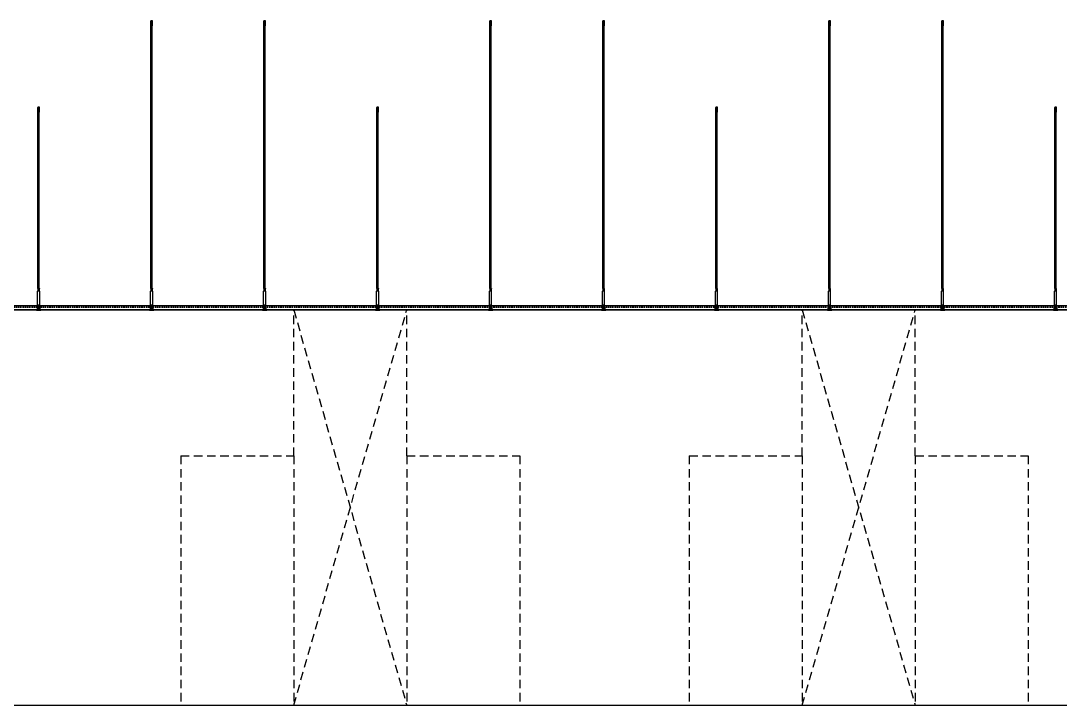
# Model space of a CAD drawing. Header units: millimetres. Extents: x 17311 to 801382, y -242618 to -104888.
# Drawn here: x 345962 to 357001, y -183729 to -176457 of the extents above; entities that cross this region are included whole.
import ezdxf

# ---------------------------------------------------------------- set-up
doc = ezdxf.new("R2010")
doc.units = ezdxf.units.MM
doc.header["$LTSCALE"] = 250
for name, pattern in [('A2', [8, 2, -2, 2, -2]), ('CENTER', [50.8, 31.75, -6.35, 6.35, -6.35]), ('CENTER2', [28.575, 19.05, -3.175, 3.175, -3.175]), ('H1', [1.5, 1, -0.5]), ('HID', [2.8, 1.8, -1]), ('HIDDEN', [9.525, 6.35, -3.175])]:
    doc.linetypes.add(name, pattern=pattern)
for name, color, linetype in [('A-ELE-252', 252, 'Continuous'), ('A-ETC-SERVER', 5, 'H1'), ('A-FIN', 6, 'Continuous'), ('C-1', 252, 'Continuous'), ('C-HANGER', 8, 'Continuous'), ('C-HANGER-C', 8, 'Continuous'), ('C-sec', 252, 'Continuous'), ('C-STL4', 252, 'Continuous'), ('C-STL6', 8, 'Continuous'), ('C-T-BAR MAIN-', 252, 'Continuous'), ('C-삼성엔지니어링_CEILING', 252, 'Continuous'), ('C-압출', 252, 'Continuous')]:
    doc.layers.add(name, color=color, linetype=linetype)
doc.layers.add('C-중심선', color=252, linetype='CENTER2', lineweight=20)

# ---------------------------------------------------------------- blocks, each defined once
blk = doc.blocks.new('A$C612ec77b')
at = {"layer": 'A-ELE-252', "linetype": 'HID', "ltscale": 0.2}
for p, q in [((-2400, 2650), (-2400, 4200)), ((-2400, 4200), (-1200, 0)), ((-2400, 0), (-1200, 4200)), ((-1200, 2650), (-1200, 4200)), ((-3600, 2650), (-3600, 0)), ((-3600, 2650), (-2400, 2650)), ((-2400, 2650), (-2400, 0)), ((-1200, 2650), (-1200, 0)), ((-1200, 2650), (0, 2650)), ((0, 2650), (0, 0))]:
    blk.add_line(p, q, dxfattribs=at)
blk = doc.blocks.new('usgh')
at = {"layer": 'C-STL4'}
blk.add_lwpolyline([(1763311, 329517), (1763311, 329599), (1763381, 329599), (1763381, 329517)], close=True, dxfattribs=at)
at = {"layer": 'C-압출', "color": 252, "linetype": 'Continuous', "lineweight": 40, "extrusion": (0, 0, -1)}
for p, q in [((1763325, 329522), (1763320, 329517)), ((1763325, 329599), (1763322, 329596)), ((1763322, 329596), (1763325, 329592)), ((1763325, 329592), (1763322, 329588)), ((1763322, 329588), (1763325, 329584)), ((1763325, 329584), (1763322, 329580)), ((1763322, 329580), (1763325, 329576)), ((1763325, 329576), (1763322, 329572)), ((1763322, 329572), (1763325, 329568)), ((1763325, 329568), (1763322, 329565)), ((1763322, 329565), (1763325, 329561)), ((1763325, 329561), (1763322, 329557)), ((1763322, 329557), (1763325, 329553)), ((1763325, 329553), (1763322, 329549)), ((1763322, 329549), (1763325, 329545)), ((1763325, 329545), (1763322, 329541)), ((1763322, 329541), (1763325, 329538)), ((1763325, 329538), (1763322, 329534)), ((1763322, 329534), (1763325, 329530)), ((1763325, 329530), (1763322, 329526)), ((1763322, 329526), (1763325, 329522)), ((1763363, 329517), (1763368, 329522)), ((1763364, 329596), (1763368, 329599)), ((1763368, 329592), (1763364, 329596)), ((1763364, 329588), (1763368, 329592)), ((1763368, 329584), (1763364, 329588)), ((1763364, 329580), (1763368, 329584)), ((1763368, 329576), (1763364, 329580)), ((1763364, 329572), (1763368, 329576)), ((1763368, 329568), (1763364, 329572)), ((1763364, 329565), (1763368, 329568)), ((1763368, 329561), (1763364, 329565)), ((1763364, 329557), (1763368, 329561)), ((1763368, 329553), (1763364, 329557)), ((1763364, 329549), (1763368, 329553)), ((1763368, 329545), (1763364, 329549)), ((1763364, 329541), (1763368, 329545)), ((1763368, 329538), (1763364, 329541)), ((1763364, 329534), (1763368, 329538)), ((1763368, 329530), (1763364, 329534)), ((1763364, 329526), (1763368, 329530)), ((1763368, 329522), (1763364, 329526))]:
    blk.add_line(p, q, dxfattribs=at)
at = {"layer": 'C-중심선'}
blk.add_line((1763346, 329623), (1763346, 329480), dxfattribs=at)
blk = doc.blocks.new('r6okghj')
at = {"layer": 'C-삼성엔지니어링_CEILING'}
for p, q in [((1770244, 316436), (1770234, 316431)), ((1770244, 316390), (1770234, 316396)), ((1770344, 316436), (1770244, 316436)), ((1770253, 316436), (1770264, 316431)), ((1770253, 316390), (1770264, 316396)), ((1770274, 316436), (1770264, 316431)), ((1770264, 316396), (1770264, 316431)), ((1770274, 316390), (1770264, 316396)), ((1770314, 316436), (1770324, 316431)), ((1770314, 316390), (1770324, 316396)), ((1770334, 316436), (1770324, 316431)), ((1770324, 316396), (1770324, 316431)), ((1770334, 316390), (1770324, 316396)), ((1770344, 316436), (1770354, 316431)), ((1770344, 316390), (1770354, 316396))]:
    blk.add_line(p, q, dxfattribs=at)
for points in [[(1770234, 316431), (1770234, 316396)], [(1770244, 316390), (1770344, 316390)], [(1770354, 316396), (1770354, 316431)]]:
    blk.add_lwpolyline(points, dxfattribs=at)
blk = doc.blocks.new('격자틀-1')
at = {"layer": 'C-HANGER'}
for p, q in [((-16, 230), (6, 230)), ((-16, 230), (-16, 229)), ((-16, 229), (6, 229)), ((6, 230), (6, 229))]:
    blk.add_line(p, q, dxfattribs=at)
at = {"layer": 'C-HANGER-C'}
for p, q in [((-16, 52), (-16, 202)), ((6, 202), (-16, 202)), ((6, 52), (6, 202)), ((6, 52), (-16, 52))]:
    blk.add_line(p, q, dxfattribs=at)
at = {"layer": 'C-STL6', "linetype": 'CENTER2', "ltscale": 20}
blk.add_line((-5, 53), (-5, -5), dxfattribs=at)
at = {"layer": 'C-T-BAR MAIN-'}
blk.add_lwpolyline([(-14, 41), (-14, 52), (4, 52), (4, 41), (2, 41), (2, 50), (-12, 50), (-12, 41), (-14, 41)], dxfattribs=at)
at = {"layer": 'C-삼성엔지니어링_CEILING'}
for p, q in [((-11, 220), (-10, 222)), ((-11, 220), (-2, 222)), ((-10, 222), (-10, 222)), ((-10, 222), (-8, 222)), ((-10, 222), (-8, 222)), ((-10, 219), (0, 221)), ((-10, 219), (0, 221)), ((0, 221), (0, 222)), ((0, 221), (1, 220)), ((-12, 211), (-14, 210)), ((-12, 204), (-14, 205)), ((-14, 202), (-14, 204)), ((2, 211), (-12, 211)), ((2, 204), (-12, 204)), ((-11, 220), (-10, 219)), ((-11, 218), (1, 220)), ((-11, 218), (-10, 219)), ((-11, 218), (-10, 217)), ((-11, 216), (1, 218)), ((-11, 216), (-10, 217)), ((-11, 216), (-10, 215)), ((-11, 214), (1, 216)), ((-11, 214), (-10, 215)), ((-11, 214), (-10, 213)), ((-11, 211), (-10, 210)), ((-11, 204), (-10, 205)), ((-10, 217), (0, 219)), ((-10, 217), (0, 219)), ((-10, 215), (0, 217)), ((-10, 215), (0, 217)), ((-10, 213), (0, 215)), ((-10, 213), (0, 215)), ((-10, 213), (-10, 211)), ((-8, 211), (-10, 210)), ((-10, 205), (-10, 210)), ((-8, 204), (-10, 205)), ((-2, 211), (-1, 210)), ((-2, 204), (-1, 205)), ((1, 211), (-1, 210)), ((-1, 205), (-1, 210)), ((1, 204), (-1, 205)), ((0, 219), (1, 220)), ((0, 219), (1, 218)), ((0, 217), (1, 218)), ((0, 217), (1, 216)), ((0, 215), (1, 216)), ((0, 215), (0, 211)), ((0, 215), (0, 211)), ((2, 211), (4, 210)), ((2, 204), (4, 205)), ((4, 202), (4, 204))]:
    blk.add_line(p, q, dxfattribs=at)
for points in [[(-14, 210), (-14, 205)], [(4, 204), (-14, 204)], [(-12, 204), (2, 204)], [(4, 205), (4, 210)]]:
    blk.add_lwpolyline(points, dxfattribs=at)
at = {"layer": 'C-압출', "linetype": 'Continuous', "lineweight": 40, "extrusion": (0, 0, -1)}
for p, q in [((-25, 0), (-25, 2)), ((-25, 2), (-13, 2)), ((-10, 0), (-25, 0)), ((-12, 3), (-12, 28)), ((-10, 50), (-8, 50)), ((-1, 20), (-10, 20)), ((-10, 20), (-10, 19)), ((-10, 19), (-9, 18)), ((-9, 18), (-10, 18)), ((-10, 18), (-9, 17)), ((-9, 17), (-10, 16)), ((-10, 16), (-9, 16)), ((-9, 16), (-10, 15)), ((-10, 15), (-9, 14)), ((-9, 14), (-10, 14)), ((-10, 14), (-9, 13)), ((-9, 13), (-10, 13)), ((-10, 13), (-9, 12)), ((-9, 12), (-10, 11)), ((-10, 11), (-9, 11)), ((-9, 11), (-10, 10)), ((-10, 10), (-9, 10)), ((-9, 10), (-10, 9)), ((-10, 9), (-9, 8)), ((-9, 8), (-10, 8)), ((-10, 8), (-9, 7)), ((-9, 7), (-10, 6)), ((-10, 6), (-9, 6)), ((-9, 6), (-10, 5)), ((-10, 5), (-9, 4)), ((-9, 4), (-10, 4)), ((-10, 4), (-9, 3)), ((-9, 3), (-10, 3)), ((-10, 3), (-9, 2)), ((-9, 2), (-10, 1)), ((-10, 1), (-10, 0)), ((-10, 1), (-10, 1)), ((-8, 50), (-8, 50)), ((-2, 49), (-2, 50)), ((-2, 50), (0, 50)), ((0, 17), (-1, 18)), ((-1, 18), (0, 18)), ((-1, 16), (0, 17)), ((-1, 15), (0, 16)), ((0, 16), (-1, 16)), ((0, 14), (-1, 15)), ((0, 13), (-1, 14)), ((-1, 14), (0, 14)), ((0, 12), (-1, 13)), ((-1, 13), (0, 13)), ((-1, 11), (0, 12)), ((-1, 10), (0, 11)), ((0, 11), (-1, 11)), ((-1, 9), (0, 10)), ((0, 10), (-1, 10)), ((0, 8), (-1, 9)), ((0, 7), (-1, 8)), ((-1, 8), (0, 8)), ((-1, 6), (0, 7)), ((-1, 5), (0, 6)), ((0, 6), (-1, 6)), ((0, 4), (-1, 5)), ((0, 3), (-1, 4)), ((-1, 4), (0, 4)), ((0, 2), (-1, 3)), ((-1, 3), (0, 3)), ((-1, 1), (0, 2)), ((0, 1), (-1, 1)), ((0, 18), (0, 20)), ((0, 0), (0, 1)), ((15, 0), (0, 0)), ((2, 28), (2, 3)), ((2, 2), (15, 2)), ((15, 2), (15, 0))]:
    blk.add_line(p, q, dxfattribs=at)
at = {"layer": 'C-압출', "linetype": 'Continuous', "lineweight": 40}
for p, q in [((-12, 28), (-12, 50)), ((-12, 50), (-8, 50)), ((-9, 45), (-8, 45)), ((-9, 31), (-9, 45)), ((-9, 31), (-1, 31)), ((-8, 50), (-8, 45)), ((-2, 50), (2, 50)), ((-2, 50), (-2, 45)), ((-2, 45), (-1, 45)), ((-1, 31), (-1, 45)), ((2, 28), (2, 50))]:
    blk.add_line(p, q, dxfattribs=at)
at = {"layer": 'C-압출', "linetype": 'Continuous', "lineweight": 40, "extrusion": (0, 0, -1)}
for centre, start, end in [((25, 0), 270, 0), ((13, 3), 180, 270), ((10, 20), 0, 90), ((10, 0), 180, 270), ((8, 50), 90, 180), ((2, 50), 0, 90), ((1, 20), 90, 180), ((0, 0), 270, 0), ((-3, 3), 270, 0), ((-15, 2), 90, 180), ((-15, 0), 180, 270)]:
    blk.add_arc(centre, 0.3, start, end, dxfattribs=at)
at = {"layer": 'C-압출', "linetype": 'Continuous', "lineweight": 40}
for centre, start, end in [((-12, 50), 90, 180), ((-9, 45), 90, 180), ((-9, 31), 180, 270), ((-8, 50), 0, 90), ((-8, 45), 270, 0), ((-2, 45), 180, 270), ((-1, 45), 0, 90), ((-1, 31), 270, 0), ((2, 50), 0, 90)]:
    blk.add_arc(centre, 0.3, start, end, dxfattribs=at)
at = {"layer": 'C-압출'}
blk.add_arc((-2, 50), 0.3, 90, 180, dxfattribs=at)
at = {"layer": 'C-중심선', "linetype": 'CENTER', "lineweight": 5}
blk.add_line((-14, 26), (4, 26), dxfattribs=at)
at = {"layer": 'C-HANGER-C'}
for name, p, xscale, yscale, zscale in [('r6okghj', (-263370, -46847), 0.1487691112046762, 0.1487691112046762, 0.1487691112046762), ('usgh', (-176674, -32977), 0.1001893939418906, 0.1001893939418906, 0.1001893939418906)]:
    blk.add_blockref(name, p, dxfattribs=dict(at, xscale=xscale, yscale=yscale, zscale=zscale))

msp = doc.modelspace()

# ---------------------------------------------------------------- linework, layer by layer
at = {"layer": 'A-FIN'}
msp.add_line((297260.7, -183729.5), (358460.7, -183729.5), dxfattribs=at)
at = {"layer": 'C-1', "linetype": 'A2'}
for p, q in [((347343.1, -176462.3), (347342, -176459.5)), ((347346.9, -176466.7), (347342.6, -176456.9)), ((347348.2, -176457.2), (347342.6, -176458.4)), ((347343.1, -176462.3), (347344, -176462)), ((347343.8, -176464), (347344.7, -176463.7)), ((347344.9, -176466.7), (347343.8, -176464)), ((347344.7, -176463.7), (347344, -176462)), ((347344.9, -176509.5), (347344.9, -176466.7)), ((347346.9, -176509.5), (347346.9, -176466.7)), ((347351.8, -176465.9), (347349.2, -176457.7)), ((347351.8, -176465.9), (347354.4, -176457.7)), ((347360.9, -176458.4), (347355.3, -176457.2)), ((347356.6, -176466.7), (347360.9, -176456.9)), ((347356.6, -176466.7), (347356.6, -176509.5)), ((347358.6, -176466.7), (347359.7, -176464)), ((347358.6, -176466.7), (347358.6, -176509.5)), ((347358.8, -176463.7), (347359.5, -176462)), ((347359.7, -176464), (347358.8, -176463.7)), ((347360.4, -176462.3), (347359.5, -176462)), ((347360.4, -176462.3), (347361.5, -176459.5)), ((348543.1, -176462.3), (348542, -176459.5)), ((348546.9, -176466.7), (348542.6, -176456.9)), ((348548.2, -176457.2), (348542.6, -176458.4)), ((348543.1, -176462.3), (348544, -176462)), ((348543.8, -176464), (348544.7, -176463.7)), ((348544.9, -176466.7), (348543.8, -176464)), ((348544.7, -176463.7), (348544, -176462)), ((348544.9, -176509.5), (348544.9, -176466.7)), ((348546.9, -176509.5), (348546.9, -176466.7)), ((348551.8, -176465.9), (348549.2, -176457.7)), ((348551.8, -176465.9), (348554.4, -176457.7)), ((348560.9, -176458.4), (348555.3, -176457.2)), ((348556.6, -176466.7), (348560.9, -176456.9)), ((348556.6, -176466.7), (348556.6, -176509.5)), ((348558.6, -176466.7), (348559.7, -176464)), ((348558.6, -176466.7), (348558.6, -176509.5)), ((348558.8, -176463.7), (348559.5, -176462)), ((348559.7, -176464), (348558.8, -176463.7)), ((348560.4, -176462.3), (348559.5, -176462)), ((348560.4, -176462.3), (348561.5, -176459.5)), ((350943.1, -176462.3), (350942, -176459.5)), ((350943.1, -176462.3), (350942, -176459.5)), ((350946.9, -176466.7), (350942.6, -176456.9)), ((350946.9, -176466.7), (350942.6, -176456.9)), ((350948.2, -176457.2), (350942.6, -176458.4)), ((350948.2, -176457.2), (350942.6, -176458.4)), ((350943.1, -176462.3), (350944, -176462)), ((350943.1, -176462.3), (350944, -176462)), ((350943.8, -176464), (350944.7, -176463.7)), ((350943.8, -176464), (350944.7, -176463.7)), ((350944.9, -176466.7), (350943.8, -176464)), ((350944.9, -176466.7), (350943.8, -176464)), ((350944.7, -176463.7), (350944, -176462)), ((350944.7, -176463.7), (350944, -176462)), ((350944.9, -176509.5), (350944.9, -176466.7)), ((350944.9, -176509.5), (350944.9, -176466.7)), ((350946.9, -176509.5), (350946.9, -176466.7)), ((350946.9, -176509.5), (350946.9, -176466.7)), ((350951.8, -176465.9), (350949.2, -176457.7)), ((350951.8, -176465.9), (350949.2, -176457.7)), ((350951.8, -176465.9), (350954.4, -176457.7)), ((350951.8, -176465.9), (350954.4, -176457.7)), ((350960.9, -176458.4), (350955.3, -176457.2)), ((350960.9, -176458.4), (350955.3, -176457.2)), ((350956.6, -176466.7), (350960.9, -176456.9)), ((350956.6, -176466.7), (350960.9, -176456.9)), ((350956.6, -176466.7), (350956.6, -176509.5)), ((350956.6, -176466.7), (350956.6, -176509.5)), ((350958.6, -176466.7), (350959.7, -176464)), ((350958.6, -176466.7), (350959.7, -176464)), ((350958.6, -176466.7), (350958.6, -176509.5)), ((350958.6, -176466.7), (350958.6, -176509.5)), ((350958.8, -176463.7), (350959.5, -176462)), ((350958.8, -176463.7), (350959.5, -176462)), ((350959.7, -176464), (350958.8, -176463.7)), ((350959.7, -176464), (350958.8, -176463.7)), ((350960.4, -176462.3), (350959.5, -176462)), ((350960.4, -176462.3), (350959.5, -176462)), ((350960.4, -176462.3), (350961.5, -176459.5)), ((350960.4, -176462.3), (350961.5, -176459.5)), ((352143.1, -176462.3), (352142, -176459.5)), ((352146.9, -176466.7), (352142.6, -176456.9)), ((352148.2, -176457.2), (352142.6, -176458.4)), ((352143.1, -176462.3), (352144, -176462)), ((352143.8, -176464), (352144.7, -176463.7)), ((352144.9, -176466.7), (352143.8, -176464)), ((352144.7, -176463.7), (352144, -176462)), ((352144.9, -176509.5), (352144.9, -176466.7)), ((352146.9, -176509.5), (352146.9, -176466.7)), ((352151.8, -176465.9), (352149.2, -176457.7)), ((352151.8, -176465.9), (352154.4, -176457.7)), ((352160.9, -176458.4), (352155.3, -176457.2)), ((352156.6, -176466.7), (352160.9, -176456.9)), ((352156.6, -176466.7), (352156.6, -176509.5)), ((352158.6, -176466.7), (352159.7, -176464)), ((352158.6, -176466.7), (352158.6, -176509.5)), ((352158.8, -176463.7), (352159.5, -176462)), ((352159.7, -176464), (352158.8, -176463.7)), ((352160.4, -176462.3), (352159.5, -176462)), ((352160.4, -176462.3), (352161.5, -176459.5)), ((354543.1, -176462.3), (354542, -176459.5)), ((354546.9, -176466.7), (354542.6, -176456.9)), ((354548.2, -176457.2), (354542.6, -176458.4)), ((354543.1, -176462.3), (354544, -176462)), ((354543.8, -176464), (354544.7, -176463.7)), ((354544.9, -176466.7), (354543.8, -176464)), ((354544.7, -176463.7), (354544, -176462)), ((354544.9, -176509.5), (354544.9, -176466.7)), ((354546.9, -176509.5), (354546.9, -176466.7)), ((354551.8, -176465.9), (354549.2, -176457.7)), ((354551.8, -176465.9), (354554.4, -176457.7)), ((354560.9, -176458.4), (354555.3, -176457.2)), ((354556.6, -176466.7), (354560.9, -176456.9)), ((354556.6, -176466.7), (354556.6, -176509.5)), ((354558.6, -176466.7), (354559.7, -176464)), ((354558.6, -176466.7), (354558.6, -176509.5)), ((354558.8, -176463.7), (354559.5, -176462)), ((354559.7, -176464), (354558.8, -176463.7)), ((354560.4, -176462.3), (354559.5, -176462)), ((354560.4, -176462.3), (354561.5, -176459.5)), ((355743.1, -176462.3), (355742, -176459.5)), ((355746.9, -176466.7), (355742.6, -176456.9)), ((355748.2, -176457.2), (355742.6, -176458.4)), ((355743.1, -176462.3), (355744, -176462)), ((355743.8, -176464), (355744.7, -176463.7)), ((355744.9, -176466.7), (355743.8, -176464)), ((355744.7, -176463.7), (355744, -176462)), ((355744.9, -176509.5), (355744.9, -176466.7)), ((355746.9, -176509.5), (355746.9, -176466.7)), ((355751.8, -176465.9), (355749.2, -176457.7)), ((355751.8, -176465.9), (355754.4, -176457.7)), ((355760.9, -176458.4), (355755.3, -176457.2)), ((355756.6, -176466.7), (355760.9, -176456.9)), ((355756.6, -176466.7), (355756.6, -176509.5)), ((355758.6, -176466.7), (355759.7, -176464)), ((355758.6, -176466.7), (355758.6, -176509.5)), ((355758.8, -176463.7), (355759.5, -176462)), ((355759.7, -176464), (355758.8, -176463.7)), ((355760.4, -176462.3), (355759.5, -176462)), ((355760.4, -176462.3), (355761.5, -176459.5)), ((346143.1, -177382.3), (346142, -177379.5)), ((346146.9, -177386.7), (346142.6, -177376.9)), ((346148.2, -177377.2), (346142.6, -177378.4)), ((346143.1, -177382.3), (346144, -177382)), ((346143.8, -177384), (346144.7, -177383.7)), ((346144.9, -177386.7), (346143.8, -177384)), ((346144.7, -177383.7), (346144, -177382)), ((346159.4, -177374.6), (346144.1, -177374.6)), ((346144.9, -177429.5), (346144.9, -177386.7)), ((346146.9, -177429.5), (346146.9, -177386.7)), ((346151.8, -177385.9), (346149.2, -177377.7)), ((346151.8, -177385.9), (346154.4, -177377.7)), ((346160.9, -177378.4), (346155.3, -177377.2)), ((346156.6, -177386.7), (346160.9, -177376.9)), ((346156.6, -177386.7), (346156.6, -177429.5)), ((346158.6, -177386.7), (346159.7, -177384)), ((346158.6, -177386.7), (346158.6, -177429.5)), ((346158.8, -177383.7), (346159.5, -177382)), ((346159.7, -177384), (346158.8, -177383.7)), ((346160.4, -177382.3), (346159.5, -177382)), ((346160.4, -177382.3), (346161.5, -177379.5)), ((349743.1, -177382.3), (349742, -177379.5)), ((349746.9, -177386.7), (349742.6, -177376.9)), ((349748.2, -177377.2), (349742.6, -177378.4)), ((349743.1, -177382.3), (349744, -177382)), ((349743.8, -177384), (349744.7, -177383.7)), ((349744.9, -177386.7), (349743.8, -177384)), ((349744.7, -177383.7), (349744, -177382)), ((349759.4, -177374.6), (349744.1, -177374.6)), ((349744.9, -177429.5), (349744.9, -177386.7)), ((349746.9, -177429.5), (349746.9, -177386.7)), ((349751.8, -177385.9), (349749.2, -177377.7)), ((349751.8, -177385.9), (349754.4, -177377.7)), ((349760.9, -177378.4), (349755.3, -177377.2)), ((349756.6, -177386.7), (349760.9, -177376.9)), ((349756.6, -177386.7), (349756.6, -177429.5)), ((349758.6, -177386.7), (349759.7, -177384)), ((349758.6, -177386.7), (349758.6, -177429.5)), ((349758.8, -177383.7), (349759.5, -177382)), ((349759.7, -177384), (349758.8, -177383.7)), ((349760.4, -177382.3), (349759.5, -177382)), ((349760.4, -177382.3), (349761.5, -177379.5)), ((353343.1, -177382.3), (353342, -177379.5)), ((353346.9, -177386.7), (353342.6, -177376.9)), ((353348.2, -177377.2), (353342.6, -177378.4)), ((353343.1, -177382.3), (353344, -177382)), ((353343.8, -177384), (353344.7, -177383.7)), ((353344.9, -177386.7), (353343.8, -177384)), ((353344.7, -177383.7), (353344, -177382)), ((353359.4, -177374.6), (353344.1, -177374.6)), ((353344.9, -177429.5), (353344.9, -177386.7)), ((353346.9, -177429.5), (353346.9, -177386.7)), ((353351.8, -177385.9), (353349.2, -177377.7)), ((353351.8, -177385.9), (353354.4, -177377.7)), ((353360.9, -177378.4), (353355.3, -177377.2)), ((353356.6, -177386.7), (353360.9, -177376.9)), ((353356.6, -177386.7), (353356.6, -177429.5)), ((353358.6, -177386.7), (353359.7, -177384)), ((353358.6, -177386.7), (353358.6, -177429.5)), ((353358.8, -177383.7), (353359.5, -177382)), ((353359.7, -177384), (353358.8, -177383.7)), ((353360.4, -177382.3), (353359.5, -177382)), ((353360.4, -177382.3), (353361.5, -177379.5)), ((356943.1, -177382.3), (356942, -177379.5)), ((356943.1, -177382.3), (356942, -177379.5)), ((356946.9, -177386.7), (356942.6, -177376.9)), ((356946.9, -177386.7), (356942.6, -177376.9)), ((356948.2, -177377.2), (356942.6, -177378.4)), ((356948.2, -177377.2), (356942.6, -177378.4)), ((356943.1, -177382.3), (356944, -177382)), ((356943.1, -177382.3), (356944, -177382)), ((356943.8, -177384), (356944.7, -177383.7)), ((356943.8, -177384), (356944.7, -177383.7)), ((356944.9, -177386.7), (356943.8, -177384)), ((356944.9, -177386.7), (356943.8, -177384)), ((356944.7, -177383.7), (356944, -177382)), ((356944.7, -177383.7), (356944, -177382)), ((356959.4, -177374.6), (356944.1, -177374.6)), ((356959.4, -177374.6), (356944.1, -177374.6)), ((356944.9, -177429.5), (356944.9, -177386.7)), ((356944.9, -177429.5), (356944.9, -177386.7)), ((356946.9, -177429.5), (356946.9, -177386.7)), ((356946.9, -177429.5), (356946.9, -177386.7)), ((356951.8, -177385.9), (356949.2, -177377.7)), ((356951.8, -177385.9), (356949.2, -177377.7)), ((356951.8, -177385.9), (356954.4, -177377.7)), ((356951.8, -177385.9), (356954.4, -177377.7)), ((356960.9, -177378.4), (356955.3, -177377.2)), ((356960.9, -177378.4), (356955.3, -177377.2)), ((356956.6, -177386.7), (356960.9, -177376.9)), ((356956.6, -177386.7), (356960.9, -177376.9)), ((356956.6, -177386.7), (356956.6, -177429.5)), ((356956.6, -177386.7), (356956.6, -177429.5)), ((356958.6, -177386.7), (356959.7, -177384)), ((356958.6, -177386.7), (356959.7, -177384)), ((356958.6, -177386.7), (356958.6, -177429.5)), ((356958.6, -177386.7), (356958.6, -177429.5)), ((356958.8, -177383.7), (356959.5, -177382)), ((356958.8, -177383.7), (356959.5, -177382)), ((356959.7, -177384), (356958.8, -177383.7)), ((356959.7, -177384), (356958.8, -177383.7)), ((356960.4, -177382.3), (356959.5, -177382)), ((356960.4, -177382.3), (356959.5, -177382)), ((356960.4, -177382.3), (356961.5, -177379.5)), ((356960.4, -177382.3), (356961.5, -177379.5))]:
    msp.add_line(p, q, dxfattribs=at)
for centre, radius, start, end in [((347342.8, -176459.2), 0.808, 102.52881, 201.80141), ((347348.4, -176458), 0.808, 17.65012, 102.52881), ((347355.1, -176458), 0.808, 77.47119, 162.34988), ((347360.8, -176459.2), 0.808, 338.19859, 77.47119), ((348542.8, -176459.2), 0.808, 102.52881, 201.80141), ((348548.4, -176458), 0.808, 17.65012, 102.52881), ((348555.1, -176458), 0.808, 77.47119, 162.34988), ((348560.8, -176459.2), 0.808, 338.19859, 77.47119), ((350942.8, -176459.2), 0.808, 102.52881, 201.80141), ((350942.8, -176459.2), 0.808, 102.52881, 201.80141), ((350948.4, -176458), 0.808, 17.65012, 102.52881), ((350948.4, -176458), 0.808, 17.65012, 102.52881), ((350955.1, -176458), 0.808, 77.47119, 162.34988), ((350955.1, -176458), 0.808, 77.47119, 162.34988), ((350960.8, -176459.2), 0.808, 338.19859, 77.47119), ((350960.8, -176459.2), 0.808, 338.19859, 77.47119), ((352142.8, -176459.2), 0.808, 102.52881, 201.80141), ((352148.4, -176458), 0.808, 17.65012, 102.52881), ((352155.1, -176458), 0.808, 77.47119, 162.34988), ((352160.8, -176459.2), 0.808, 338.19859, 77.47119), ((354542.8, -176459.2), 0.808, 102.52881, 201.80141), ((354548.4, -176458), 0.808, 17.65012, 102.52881), ((354555.1, -176458), 0.808, 77.47119, 162.34988), ((354560.8, -176459.2), 0.808, 338.19859, 77.47119), ((355742.8, -176459.2), 0.808, 102.52881, 201.80141), ((355748.4, -176458), 0.808, 17.65012, 102.52881), ((355755.1, -176458), 0.808, 77.47119, 162.34988), ((355760.8, -176459.2), 0.808, 338.19859, 77.47119), ((346142.8, -177379.2), 0.808, 102.52881, 201.80141), ((346144.1, -177376.2), 1.62, 90, 203.42869), ((346148.4, -177378), 0.808, 17.65012, 102.52881), ((346155.1, -177378), 0.808, 77.47119, 162.34988), ((346159.4, -177376.2), 1.62, 336.57131, 90), ((346160.8, -177379.2), 0.808, 338.19859, 77.47119), ((349742.8, -177379.2), 0.808, 102.52881, 201.80141), ((349744.1, -177376.2), 1.62, 90, 203.42869), ((349748.4, -177378), 0.808, 17.65012, 102.52881), ((349755.1, -177378), 0.808, 77.47119, 162.34988), ((349759.4, -177376.2), 1.62, 336.57131, 90), ((349760.8, -177379.2), 0.808, 338.19859, 77.47119), ((353342.8, -177379.2), 0.808, 102.52881, 201.80141), ((353344.1, -177376.2), 1.62, 90, 203.42869), ((353348.4, -177378), 0.808, 17.65012, 102.52881), ((353355.1, -177378), 0.808, 77.47119, 162.34988), ((353359.4, -177376.2), 1.62, 336.57131, 90), ((353360.8, -177379.2), 0.808, 338.19859, 77.47119), ((356942.8, -177379.2), 0.808, 102.52881, 201.80141), ((356942.8, -177379.2), 0.808, 102.52881, 201.80141), ((356944.1, -177376.2), 1.62, 90, 203.42869), ((356944.1, -177376.2), 1.62, 90, 203.42869), ((356948.4, -177378), 0.808, 17.65012, 102.52881), ((356948.4, -177378), 0.808, 17.65012, 102.52881), ((356955.1, -177378), 0.808, 77.47119, 162.34988), ((356955.1, -177378), 0.808, 77.47119, 162.34988), ((356959.4, -177376.2), 1.62, 336.57131, 90), ((356959.4, -177376.2), 1.62, 336.57131, 90), ((356960.8, -177379.2), 0.808, 338.19859, 77.47119), ((356960.8, -177379.2), 0.808, 338.19859, 77.47119)]:
    msp.add_arc(centre, radius, start, end, dxfattribs=at)
at = {"layer": 'C-HANGER'}
for p, q in [((347344.6, -179301.5), (347344.6, -176509.5)), ((347345.5, -179301.5), (347345.5, -176509.5)), ((347358, -179301.5), (347358, -176509.5)), ((347358.9, -179301.5), (347358.9, -176509.5)), ((348544.6, -179301.5), (348544.6, -176509.5)), ((348545.5, -179301.5), (348545.5, -176509.5)), ((348558, -179301.5), (348558, -176509.5)), ((348558.9, -179301.5), (348558.9, -176509.5)), ((350944.6, -179301.5), (350944.6, -176509.5)), ((350945.5, -179301.5), (350945.5, -176509.5)), ((350958, -179301.5), (350958, -176509.5)), ((350958.9, -179301.5), (350958.9, -176509.5)), ((352144.6, -179301.5), (352144.6, -176509.5)), ((352145.5, -179301.5), (352145.5, -176509.5)), ((352158, -179301.5), (352158, -176509.5)), ((352158.9, -179301.5), (352158.9, -176509.5)), ((354544.6, -179301.5), (354544.6, -176509.5)), ((354545.5, -179301.5), (354545.5, -176509.5)), ((354558, -179301.5), (354558, -176509.5)), ((354558.9, -179301.5), (354558.9, -176509.5)), ((355744.6, -179301.5), (355744.6, -176509.5)), ((355745.5, -179301.5), (355745.5, -176509.5)), ((355758, -179301.5), (355758, -176509.5)), ((355758.9, -179301.5), (355758.9, -176509.5)), ((346144.6, -179301.5), (346144.6, -177429.5)), ((346145.5, -179301.5), (346145.5, -177429.5)), ((346158, -179301.5), (346158, -177429.5)), ((346158.9, -179301.5), (346158.9, -177429.5)), ((349744.6, -179301.5), (349744.6, -177429.5)), ((349745.5, -179301.5), (349745.5, -177429.5)), ((349758, -179301.5), (349758, -177429.5)), ((349758.9, -179301.5), (349758.9, -177429.5)), ((353344.6, -179301.5), (353344.6, -177429.5)), ((353345.5, -179301.5), (353345.5, -177429.5)), ((353358, -179301.5), (353358, -177429.5)), ((353358.9, -179301.5), (353358.9, -177429.5)), ((356944.6, -179301.5), (356944.6, -177429.5)), ((356945.5, -179301.5), (356945.5, -177429.5)), ((356958, -179301.5), (356958, -177429.5)), ((356958.9, -179301.5), (356958.9, -177429.5))]:
    msp.add_line(p, q, dxfattribs=at)
at = {"layer": 'C-sec'}
for points in [[(344965.7, -179528.7), (346137.8, -179528.7, 0.3617862), (346138.1, -179528.4), (346138.1, -179506.7), (346138.8, -179506.7), (346138.8, -179529.2, -0.4142136), (346138.5, -179529.5), (344965.1, -179529.5, -0.4142136), (344964.8, -179529.2), (344964.8, -179506.7), (344965.5, -179506.7), (344965.5, -179528.4, 0.4142136), (344965.8, -179528.7)], [(346165.7, -179528.7), (347337.8, -179528.7, 0.3617862), (347338.1, -179528.4), (347338.1, -179506.7), (347338.8, -179506.7), (347338.8, -179529.2, -0.4142136), (347338.5, -179529.5), (346165.1, -179529.5, -0.4142136), (346164.8, -179529.2), (346164.8, -179506.7), (346165.5, -179506.7), (346165.5, -179528.4, 0.4142136), (346165.8, -179528.7)], [(347365.7, -179528.7), (348537.8, -179528.7, 0.3617862), (348538.1, -179528.4), (348538.1, -179506.7), (348538.8, -179506.7), (348538.8, -179529.2, -0.4142136), (348538.5, -179529.5), (347365.1, -179529.5, -0.4142136), (347364.8, -179529.2), (347364.8, -179506.7), (347365.5, -179506.7), (347365.5, -179528.4, 0.4142136), (347365.8, -179528.7)], [(348565.7, -179528.7), (349737.8, -179528.7, 0.3617862), (349738.1, -179528.4), (349738.1, -179506.7), (349738.8, -179506.7), (349738.8, -179529.2, -0.4142136), (349738.5, -179529.5), (348565.1, -179529.5, -0.4142136), (348564.8, -179529.2), (348564.8, -179506.7), (348565.5, -179506.7), (348565.5, -179528.4, 0.4142136), (348565.8, -179528.7)], [(349765.7, -179528.7), (350937.8, -179528.7, 0.3617862), (350938.1, -179528.4), (350938.1, -179506.7), (350938.8, -179506.7), (350938.8, -179529.2, -0.4142136), (350938.5, -179529.5), (349765.1, -179529.5, -0.4142136), (349764.8, -179529.2), (349764.8, -179506.7), (349765.5, -179506.7), (349765.5, -179528.4, 0.4142136), (349765.8, -179528.7)], [(350965.7, -179528.7), (352137.8, -179528.7, 0.3617862), (352138.1, -179528.4), (352138.1, -179506.7), (352138.8, -179506.7), (352138.8, -179529.2, -0.4142136), (352138.5, -179529.5), (350965.1, -179529.5, -0.4142136), (350964.8, -179529.2), (350964.8, -179506.7), (350965.5, -179506.7), (350965.5, -179528.4, 0.4142136), (350965.8, -179528.7)], [(352165.7, -179528.7), (353337.8, -179528.7, 0.3617862), (353338.1, -179528.4), (353338.1, -179506.7), (353338.8, -179506.7), (353338.8, -179529.2, -0.4142136), (353338.5, -179529.5), (352165.1, -179529.5, -0.4142136), (352164.8, -179529.2), (352164.8, -179506.7), (352165.5, -179506.7), (352165.5, -179528.4, 0.4142136), (352165.8, -179528.7)], [(353365.7, -179528.7), (354537.8, -179528.7, 0.3617862), (354538.1, -179528.4), (354538.1, -179506.7), (354538.8, -179506.7), (354538.8, -179529.2, -0.4142136), (354538.5, -179529.5), (353365.1, -179529.5, -0.4142136), (353364.8, -179529.2), (353364.8, -179506.7), (353365.5, -179506.7), (353365.5, -179528.4, 0.4142136), (353365.8, -179528.7)], [(354565.7, -179528.7), (355737.8, -179528.7, 0.3617862), (355738.1, -179528.4), (355738.1, -179506.7), (355738.8, -179506.7), (355738.8, -179529.2, -0.4142136), (355738.5, -179529.5), (354565.1, -179529.5, -0.4142136), (354564.8, -179529.2), (354564.8, -179506.7), (354565.5, -179506.7), (354565.5, -179528.4, 0.4142136), (354565.8, -179528.7)], [(355765.7, -179528.7), (356937.8, -179528.7, 0.3617862), (356938.1, -179528.4), (356938.1, -179506.7), (356938.8, -179506.7), (356938.8, -179529.2, -0.4142136), (356938.5, -179529.5), (355765.1, -179529.5, -0.4142136), (355764.8, -179529.2), (355764.8, -179506.7), (355765.5, -179506.7), (355765.5, -179528.4, 0.4142136), (355765.8, -179528.7)], [(356965.7, -179528.7), (358137.8, -179528.7, 0.3617862), (358138.1, -179528.4), (358138.1, -179506.7), (358138.8, -179506.7), (358138.8, -179529.2, -0.4142136), (358138.5, -179529.5), (356965.1, -179529.5, -0.4142136), (356964.8, -179529.2), (356964.8, -179506.7), (356965.5, -179506.7), (356965.5, -179528.4, 0.4142136), (356965.8, -179528.7)]]:
    msp.add_lwpolyline(points, format="xyb", dxfattribs=at)
at = {"layer": 'C-STL6'}
msp.add_line((297282.6, -179482), (358438.8, -179482), dxfattribs=at)
at = {"layer": 'C-STL6', "linetype": 'HIDDEN', "ltscale": 0.01}
for p, q in [((297282.6, -179486.9), (358438.8, -179486.9)), ((297282.6, -179500.9), (358438.8, -179500.9))]:
    msp.add_line(p, q, dxfattribs=at)

# ---------------------------------------------------------------- block references
at = {"layer": 'A-ETC-SERVER'}
for p in [(351260.7, -183729.5), (356660.7, -183729.5)]:
    msp.add_blockref('A$C612ec77b', p, dxfattribs=at)
at = {"layer": 'C-sec'}
for p in [(346156.8, -179532), (347356.8, -179532), (348556.8, -179532), (349756.8, -179532), (350956.8, -179532), (352156.8, -179532), (353356.8, -179532), (354556.8, -179532), (355756.8, -179532), (356956.8, -179532)]:
    msp.add_blockref('격자틀-1', p, dxfattribs=at)

doc.saveas('drawing.dxf')
